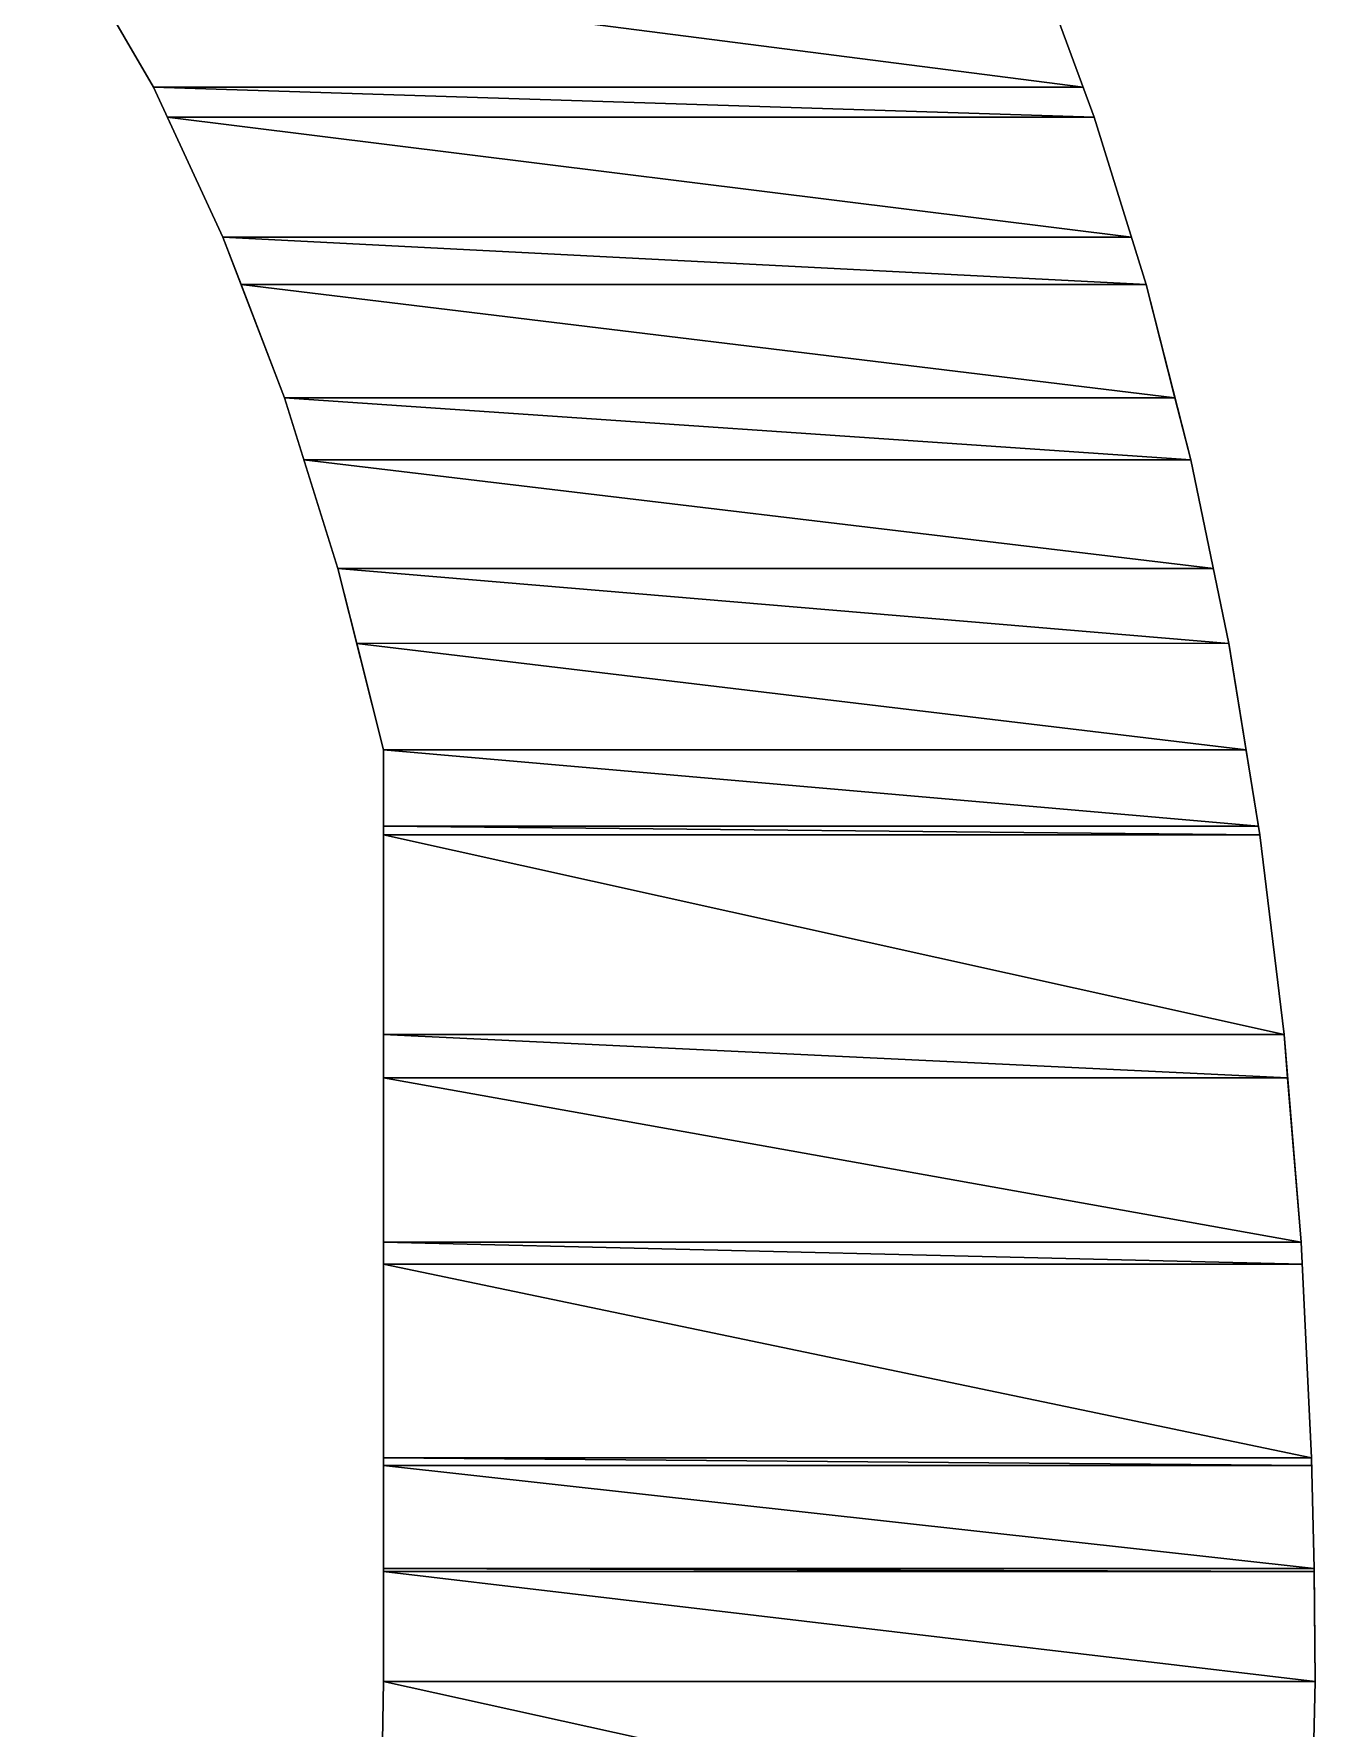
# Model space of a CAD drawing. Header units: metres. Extents: x -339 to -255, y -236 to -200.
# Drawn here: x -274.88 to -268, y -218.25 to -209.16 of the extents above; entities that cross this region are included whole.
import ezdxf

# ---------------------------------------------------------------- set-up
doc = ezdxf.new("R2010")
doc.units = ezdxf.units.M

msp = doc.modelspace()

# ---------------------------------------------------------------- linework, layer by layer
for points in [[(-274.23456, -209.44444, -366.41016), (-274.87576, -208.34027, -346.41016), (-274.87576, -208.34027, -366.41016), (-274.87567, -208.34016, -366.41006)], [(-274.23456, -209.44444, -346.41016), (-274.23456, -209.44444, -346.41016), (-274.87576, -208.34027, -346.41016), (-274.87567, -208.34016, -346.41006)], [(-274.87576, -208.34027, -366.41016), (-274.87576, -208.34027, -346.41016), (-274.23456, -209.44444, -366.41016), (-274.23447, -209.44434, -366.41006)], [(-274.87576, -208.34027, -346.41016), (-274.23456, -209.44444, -366.41016), (-274.23456, -209.44444, -346.41016), (-274.23447, -209.44434, -346.41006)], [(-274.63785, -208.75, -346.41016), (-269.2443, -209.44444, -346.41016), (-269.5, -208.75, -346.41016), (-269.4999, -208.7499, -346.41006)], [(-274.63785, -208.75, -366.41016), (-269.2443, -209.44444, -366.41016), (-269.5, -208.75, -366.41016), (-269.4999, -208.7499, -366.41006)], [(-269.2443, -209.44444, -346.41016), (-274.63785, -208.75, -346.41016), (-274.23456, -209.44444, -346.41016), (-274.23447, -209.44434, -346.41006)], [(-269.2443, -209.44444, -366.41016), (-274.63785, -208.75, -366.41016), (-274.23456, -209.44444, -366.41016), (-274.23447, -209.44434, -366.41006)], [(-269.18518, -209.60493, -366.41016), (-269.18518, -209.60493, -346.41016), (-269.5, -208.75, -366.41016), (-269.4999, -208.7499, -366.41006)], [(-269.18518, -209.60493, -346.41016), (-269.5, -208.75, -366.41016), (-269.5, -208.75, -346.41016), (-269.4999, -208.7499, -346.41006)], [(-269.5, -208.75, -366.41016), (-269.18518, -209.60493, -346.41016), (-269.18518, -209.60493, -366.41016), (-269.1851, -209.60483, -366.41006)], [(-269.5, -208.75, -346.41016), (-269.5, -208.75, -346.41016), (-269.18518, -209.60493, -346.41016), (-269.1851, -209.60483, -346.41006)], [(-274.23456, -209.44444, -346.41016), (-269.18518, -209.60493, -346.41016), (-269.2443, -209.44444, -346.41016), (-269.2442, -209.44434, -346.41006)], [(-274.23456, -209.44444, -366.41016), (-269.18518, -209.60493, -366.41016), (-269.2443, -209.44444, -366.41016), (-269.2442, -209.44434, -366.41006)], [(-274.23456, -209.44444, -346.41016), (-274.23456, -209.44444, -346.41016), (-274.23456, -209.44444, -366.41016), (-274.23447, -209.44434, -366.41006)], [(-274.23456, -209.44444, -366.41016), (-273.8611, -210.25, -366.41016), (-274.23456, -209.44444, -346.41016), (-274.23447, -209.44434, -346.41006)], [(-273.8611, -210.25, -366.41016), (-274.23456, -209.44444, -366.41016), (-274.23456, -209.44444, -346.41016), (-274.23447, -209.44434, -346.41006)], [(-269.18518, -209.60493, -346.41016), (-274.23456, -209.44444, -346.41016), (-274.16016, -209.60493, -346.41016), (-274.16006, -209.60483, -346.41006)], [(-269.18518, -209.60493, -366.41016), (-274.23456, -209.44444, -366.41016), (-274.16016, -209.60493, -366.41016), (-274.16006, -209.60483, -366.41006)], [(-274.23456, -209.44444, -346.41016), (-273.8611, -210.25, -346.41016), (-273.8611, -210.25, -366.41016), (-273.86102, -210.2499, -366.41006)], [(-273.8611, -210.25, -346.41016), (-274.23456, -209.44444, -346.41016), (-273.8611, -210.25, -346.41016), (-273.86102, -210.2499, -346.41006)], [(-274.16016, -209.60493, -346.41016), (-268.9857, -210.25, -346.41016), (-269.18518, -209.60493, -346.41016), (-269.1851, -209.60483, -346.41006)], [(-274.16016, -209.60493, -366.41016), (-268.9857, -210.25, -366.41016), (-269.18518, -209.60493, -366.41016), (-269.1851, -209.60483, -366.41006)], [(-268.9857, -210.25, -346.41016), (-274.16016, -209.60493, -346.41016), (-273.8611, -210.25, -346.41016), (-273.86102, -210.2499, -346.41006)], [(-268.9857, -210.25, -366.41016), (-274.16016, -209.60493, -366.41016), (-273.8611, -210.25, -366.41016), (-273.86102, -210.2499, -366.41006)], [(-268.9074, -210.50308, -346.41016), (-269.18518, -209.60493, -346.41016), (-269.18518, -209.60493, -366.41016), (-269.1851, -209.60483, -366.41006)], [(-269.18518, -209.60493, -346.41016), (-268.9074, -210.50308, -346.41016), (-269.18518, -209.60493, -346.41016), (-269.1851, -209.60483, -346.41006)], [(-269.18518, -209.60493, -346.41016), (-269.18518, -209.60493, -366.41016), (-269.18518, -209.60493, -346.41016), (-269.1851, -209.60483, -346.41006)], [(-268.9074, -210.50308, -366.41016), (-269.18518, -209.60493, -366.41016), (-268.9074, -210.50308, -346.41016), (-268.90732, -210.50298, -346.41006)], [(-269.18518, -209.60493, -366.41016), (-268.9074, -210.50308, -366.41016), (-268.9074, -210.50308, -346.41016), (-268.90732, -210.50298, -346.41006)], [(-273.8611, -210.25, -346.41016), (-268.9074, -210.50308, -346.41016), (-268.9857, -210.25, -346.41016), (-268.9856, -210.2499, -346.41006)], [(-273.8611, -210.25, -366.41016), (-268.9074, -210.50308, -366.41016), (-268.9857, -210.25, -366.41016), (-268.9856, -210.2499, -366.41006)], [(-273.8611, -210.25, -346.41016), (-273.8611, -210.25, -366.41016), (-273.8611, -210.25, -346.41016), (-273.86102, -210.2499, -346.41006)], [(-273.53088, -211.11111, -366.41016), (-273.8611, -210.25, -346.41016), (-273.8611, -210.25, -366.41016), (-273.86102, -210.2499, -366.41006)], [(-273.53088, -211.11111, -346.41016), (-273.53088, -211.11111, -346.41016), (-273.8611, -210.25, -346.41016), (-273.86102, -210.2499, -346.41006)], [(-268.9074, -210.50308, -346.41016), (-273.8611, -210.25, -346.41016), (-273.76404, -210.50308, -346.41016), (-273.76395, -210.50298, -346.41006)], [(-268.9074, -210.50308, -366.41016), (-273.8611, -210.25, -366.41016), (-273.76404, -210.50308, -366.41016), (-273.76395, -210.50298, -366.41006)], [(-273.8611, -210.25, -366.41016), (-273.8611, -210.25, -346.41016), (-273.53088, -211.11111, -366.41016), (-273.5308, -211.11101, -366.41006)], [(-273.8611, -210.25, -346.41016), (-273.53088, -211.11111, -366.41016), (-273.53088, -211.11111, -346.41016), (-273.5308, -211.11101, -346.41006)], [(-273.76404, -210.50308, -346.41016), (-268.75192, -211.11111, -346.41016), (-268.9074, -210.50308, -346.41016), (-268.90732, -210.50298, -346.41006)], [(-273.76404, -210.50308, -366.41016), (-268.75192, -211.11111, -366.41016), (-268.9074, -210.50308, -366.41016), (-268.90732, -210.50298, -366.41006)], [(-268.75192, -211.11111, -346.41016), (-273.76404, -210.50308, -346.41016), (-273.53088, -211.11111, -346.41016), (-273.5308, -211.11101, -346.41006)], [(-268.75192, -211.11111, -366.41016), (-273.76404, -210.50308, -366.41016), (-273.53088, -211.11111, -366.41016), (-273.5308, -211.11101, -366.41006)], [(-268.66666, -211.44444, -366.41016), (-268.66666, -211.44444, -346.41016), (-268.9074, -210.50308, -366.41016), (-268.90732, -210.50298, -366.41006)], [(-268.66666, -211.44444, -346.41016), (-268.9074, -210.50308, -366.41016), (-268.9074, -210.50308, -346.41016), (-268.90732, -210.50298, -346.41006)], [(-268.9074, -210.50308, -346.41016), (-268.9074, -210.50308, -346.41016), (-268.9074, -210.50308, -366.41016), (-268.90732, -210.50298, -366.41006)], [(-268.9074, -210.50308, -366.41016), (-268.66666, -211.44444, -346.41016), (-268.66666, -211.44444, -366.41016), (-268.66656, -211.44434, -366.41006)], [(-268.9074, -210.50308, -346.41016), (-268.9074, -210.50308, -346.41016), (-268.66666, -211.44444, -346.41016), (-268.66656, -211.44434, -346.41006)], [(-273.53088, -211.11111, -346.41016), (-268.66666, -211.44444, -346.41016), (-268.75192, -211.11111, -346.41016), (-268.75183, -211.11101, -346.41006)], [(-273.53088, -211.11111, -366.41016), (-268.66666, -211.44444, -366.41016), (-268.75192, -211.11111, -366.41016), (-268.75183, -211.11101, -366.41006)], [(-273.53088, -211.11111, -346.41016), (-273.53088, -211.11111, -346.41016), (-273.53088, -211.11111, -366.41016), (-273.5308, -211.11101, -366.41006)], [(-273.53088, -211.11111, -366.41016), (-273.24384, -212.02779, -366.41016), (-273.53088, -211.11111, -346.41016), (-273.5308, -211.11101, -346.41006)], [(-273.24384, -212.02779, -366.41016), (-273.53088, -211.11111, -366.41016), (-273.53088, -211.11111, -346.41016), (-273.5308, -211.11101, -346.41006)], [(-268.66666, -211.44444, -346.41016), (-273.53088, -211.11111, -346.41016), (-273.42648, -211.44444, -346.41016), (-273.4264, -211.44434, -346.41006)], [(-268.66666, -211.44444, -366.41016), (-273.53088, -211.11111, -366.41016), (-273.42648, -211.44444, -366.41016), (-273.4264, -211.44434, -366.41006)], [(-273.53088, -211.11111, -346.41016), (-273.24384, -212.02779, -346.41016), (-273.24384, -212.02779, -366.41016), (-273.24374, -212.02768, -366.41006)], [(-273.24384, -212.02779, -346.41016), (-273.53088, -211.11111, -346.41016), (-273.24384, -212.02779, -346.41016), (-273.24374, -212.02768, -346.41006)], [(-273.42648, -211.44444, -346.41016), (-268.54596, -212.02779, -346.41016), (-268.66666, -211.44444, -346.41016), (-268.66656, -211.44434, -346.41006)], [(-273.42648, -211.44444, -366.41016), (-268.54596, -212.02779, -366.41016), (-268.66666, -211.44444, -366.41016), (-268.66656, -211.44434, -366.41006)], [(-268.54596, -212.02779, -346.41016), (-273.42648, -211.44444, -346.41016), (-273.24384, -212.02779, -346.41016), (-273.24374, -212.02768, -346.41006)], [(-268.54596, -212.02779, -366.41016), (-273.42648, -211.44444, -366.41016), (-273.24384, -212.02779, -366.41016), (-273.24374, -212.02768, -366.41006)], [(-268.46295, -212.42902, -346.41016), (-268.66666, -211.44444, -346.41016), (-268.66666, -211.44444, -366.41016), (-268.66656, -211.44434, -366.41006)], [(-268.66666, -211.44444, -346.41016), (-268.46295, -212.42902, -346.41016), (-268.66666, -211.44444, -346.41016), (-268.66656, -211.44434, -346.41006)], [(-268.66666, -211.44444, -346.41016), (-268.66666, -211.44444, -366.41016), (-268.66666, -211.44444, -346.41016), (-268.66656, -211.44434, -346.41006)], [(-268.46295, -212.42902, -366.41016), (-268.66666, -211.44444, -366.41016), (-268.46295, -212.42902, -346.41016), (-268.46286, -212.42891, -346.41006)], [(-268.66666, -211.44444, -366.41016), (-268.46295, -212.42902, -366.41016), (-268.46295, -212.42902, -346.41016), (-268.46286, -212.42891, -346.41006)], [(-273.24384, -212.02779, -346.41016), (-268.46295, -212.42902, -346.41016), (-268.54596, -212.02779, -346.41016), (-268.54587, -212.02768, -346.41006)], [(-273.24384, -212.02779, -366.41016), (-268.46295, -212.42902, -366.41016), (-268.54596, -212.02779, -366.41016), (-268.54587, -212.02768, -366.41006)], [(-273.24384, -212.02779, -346.41016), (-273.24384, -212.02779, -366.41016), (-273.24384, -212.02779, -346.41016), (-273.24374, -212.02768, -346.41006)], [(-273, -213, -366.41016), (-273.24384, -212.02779, -346.41016), (-273.24384, -212.02779, -366.41016), (-273.24374, -212.02768, -366.41006)], [(-273, -213, -346.41016), (-273, -213, -346.41016), (-273.24384, -212.02779, -346.41016), (-273.24374, -212.02768, -346.41006)], [(-268.46295, -212.42902, -346.41016), (-273.24384, -212.02779, -346.41016), (-273.1432, -212.42902, -346.41016), (-273.1431, -212.42891, -346.41006)], [(-268.46295, -212.42902, -366.41016), (-273.24384, -212.02779, -366.41016), (-273.1432, -212.42902, -366.41016), (-273.1431, -212.42891, -366.41006)], [(-273.24384, -212.02779, -366.41016), (-273.24384, -212.02779, -346.41016), (-273, -213, -366.41016), (-272.9999, -212.9999, -366.41006)], [(-273.24384, -212.02779, -346.41016), (-273, -213, -366.41016), (-273, -213, -346.41016), (-272.9999, -212.9999, -346.41006)], [(-273.1432, -212.42902, -346.41016), (-268.37036, -213, -346.41016), (-268.46295, -212.42902, -346.41016), (-268.46286, -212.42891, -346.41006)], [(-273.1432, -212.42902, -366.41016), (-268.37036, -213, -366.41016), (-268.46295, -212.42902, -366.41016), (-268.46286, -212.42891, -366.41006)], [(-268.37036, -213, -346.41016), (-273.1432, -212.42902, -346.41016), (-273, -213, -346.41016), (-272.9999, -212.9999, -346.41006)], [(-268.37036, -213, -366.41016), (-273.1432, -212.42902, -366.41016), (-273, -213, -366.41016), (-272.9999, -212.9999, -366.41006)], [(-268.2963, -213.45679, -366.41016), (-268.2963, -213.45679, -346.41016), (-268.46295, -212.42902, -366.41016), (-268.46286, -212.42891, -366.41006)], [(-268.2963, -213.45679, -346.41016), (-268.46295, -212.42902, -366.41016), (-268.46295, -212.42902, -346.41016), (-268.46286, -212.42891, -346.41006)], [(-268.46295, -212.42902, -346.41016), (-268.46295, -212.42902, -346.41016), (-268.46295, -212.42902, -366.41016), (-268.46286, -212.42891, -366.41006)], [(-268.46295, -212.42902, -366.41016), (-268.2963, -213.45679, -346.41016), (-268.2963, -213.45679, -366.41016), (-268.2962, -213.45668, -366.41006)], [(-268.46295, -212.42902, -346.41016), (-268.46295, -212.42902, -346.41016), (-268.2963, -213.45679, -346.41016), (-268.2962, -213.45668, -346.41006)], [(-273, -213, -346.41016), (-268.3039, -213.41, -346.41016), (-268.37036, -213, -346.41016), (-268.37027, -212.9999, -346.41006)], [(-273, -213, -366.41016), (-268.3039, -213.41, -366.41016), (-268.37036, -213, -366.41016), (-268.37027, -212.9999, -366.41006)], [(-273, -213, -346.41016), (-273, -213, -346.41016), (-273, -213, -366.41016), (-272.9999, -212.9999, -366.41006)], [(-273, -213, -366.41016), (-273, -213.41, -366.41016), (-273, -213, -346.41016), (-272.9999, -212.9999, -346.41006)], [(-273, -213.41, -366.41016), (-273, -213, -366.41016), (-273, -213, -346.41016), (-272.9999, -212.9999, -346.41006)], [(-268.3039, -213.41, -346.41016), (-273, -213, -346.41016), (-273, -213.41, -346.41016), (-272.9999, -213.4099, -346.41006)], [(-268.3039, -213.41, -366.41016), (-273, -213, -366.41016), (-273, -213.41, -366.41016), (-272.9999, -213.4099, -366.41006)], [(-273, -213, -346.41016), (-273, -213.41, -346.41016), (-273, -213.41, -366.41016), (-272.9999, -213.4099, -366.41006)], [(-273, -213.41, -346.41016), (-273, -213, -346.41016), (-273, -213.41, -346.41016), (-272.9999, -213.4099, -346.41006)], [(-273, -213.41, -346.41016), (-268.2963, -213.45679, -346.41016), (-268.3039, -213.41, -346.41016), (-268.3038, -213.4099, -346.41006)], [(-273, -213.41, -366.41016), (-268.2963, -213.45679, -366.41016), (-268.3039, -213.41, -366.41016), (-268.3038, -213.4099, -366.41006)], [(-273, -213.41, -346.41016), (-273, -213.41, -366.41016), (-273, -213.41, -346.41016), (-272.9999, -213.4099, -346.41006)], [(-273, -214.76, -366.41016), (-273, -213.41, -346.41016), (-273, -213.41, -366.41016), (-272.9999, -213.4099, -366.41006)], [(-273, -214.76, -346.41016), (-273, -214.76, -346.41016), (-273, -213.41, -346.41016), (-272.9999, -213.4099, -346.41006)], [(-268.2963, -213.45679, -346.41016), (-273, -213.41, -346.41016), (-273, -213.45679, -346.41016), (-272.9999, -213.45668, -346.41006)], [(-268.2963, -213.45679, -366.41016), (-273, -213.41, -366.41016), (-273, -213.45679, -366.41016), (-272.9999, -213.45668, -366.41006)], [(-273, -213.41, -366.41016), (-273, -213.41, -346.41016), (-273, -214.76, -366.41016), (-272.9999, -214.75989, -366.41006)], [(-273, -213.41, -346.41016), (-273, -214.76, -366.41016), (-273, -214.76, -346.41016), (-272.9999, -214.75989, -346.41006)], [(-273, -213.45679, -346.41016), (-268.16666, -214.52777, -346.41016), (-268.2963, -213.45679, -346.41016), (-268.2962, -213.45668, -346.41006)], [(-273, -213.45679, -366.41016), (-268.16666, -214.52777, -366.41016), (-268.2963, -213.45679, -366.41016), (-268.2962, -213.45668, -366.41006)], [(-268.16666, -214.52777, -346.41016), (-273, -213.45679, -346.41016), (-273, -214.52777, -346.41016), (-272.9999, -214.52766, -346.41006)], [(-268.16666, -214.52777, -366.41016), (-273, -213.45679, -366.41016), (-273, -214.52777, -366.41016), (-272.9999, -214.52766, -366.41006)], [(-268.16666, -214.52777, -346.41016), (-268.2963, -213.45679, -346.41016), (-268.2963, -213.45679, -366.41016), (-268.2962, -213.45668, -366.41006)], [(-268.2963, -213.45679, -346.41016), (-268.16666, -214.52777, -346.41016), (-268.2963, -213.45679, -346.41016), (-268.2962, -213.45668, -346.41006)], [(-268.2963, -213.45679, -346.41016), (-268.2963, -213.45679, -366.41016), (-268.2963, -213.45679, -346.41016), (-268.2962, -213.45668, -346.41006)], [(-268.16666, -214.52777, -366.41016), (-268.2963, -213.45679, -366.41016), (-268.16666, -214.52777, -346.41016), (-268.16656, -214.52766, -346.41006)], [(-268.2963, -213.45679, -366.41016), (-268.16666, -214.52777, -366.41016), (-268.16666, -214.52777, -346.41016), (-268.16656, -214.52766, -346.41006)], [(-273, -214.52777, -346.41016), (-268.14737, -214.76, -346.41016), (-268.16666, -214.52777, -346.41016), (-268.16656, -214.52766, -346.41006)], [(-273, -214.52777, -366.41016), (-268.14737, -214.76, -366.41016), (-268.16666, -214.52777, -366.41016), (-268.16656, -214.52766, -366.41006)], [(-268.14737, -214.76, -346.41016), (-273, -214.52777, -346.41016), (-273, -214.76, -346.41016), (-272.9999, -214.75989, -346.41006)], [(-268.14737, -214.76, -366.41016), (-273, -214.52777, -366.41016), (-273, -214.76, -366.41016), (-272.9999, -214.75989, -366.41006)], [(-268.07407, -215.64198, -366.41016), (-268.07407, -215.64198, -346.41016), (-268.16666, -214.52777, -366.41016), (-268.16656, -214.52766, -366.41006)], [(-268.07407, -215.64198, -346.41016), (-268.16666, -214.52777, -366.41016), (-268.16666, -214.52777, -346.41016), (-268.16656, -214.52766, -346.41006)], [(-268.16666, -214.52777, -346.41016), (-268.16666, -214.52777, -346.41016), (-268.16666, -214.52777, -366.41016), (-268.16656, -214.52766, -366.41006)], [(-268.16666, -214.52777, -366.41016), (-268.07407, -215.64198, -346.41016), (-268.07407, -215.64198, -366.41016), (-268.07397, -215.64188, -366.41006)], [(-268.16666, -214.52777, -346.41016), (-268.16666, -214.52777, -346.41016), (-268.07407, -215.64198, -346.41016), (-268.07397, -215.64188, -346.41006)], [(-273, -214.76, -346.41016), (-268.07407, -215.64198, -346.41016), (-268.14737, -214.76, -346.41016), (-268.14728, -214.75989, -346.41006)], [(-273, -214.76, -366.41016), (-268.07407, -215.64198, -366.41016), (-268.14737, -214.76, -366.41016), (-268.14728, -214.75989, -366.41006)], [(-273, -214.76, -346.41016), (-273, -214.76, -346.41016), (-273, -214.76, -366.41016), (-272.9999, -214.75989, -366.41006)], [(-273, -214.76, -366.41016), (-273, -215.76, -366.41016), (-273, -214.76, -346.41016), (-272.9999, -214.75989, -346.41006)], [(-273, -215.76, -366.41016), (-273, -214.76, -366.41016), (-273, -214.76, -346.41016), (-272.9999, -214.75989, -346.41006)], [(-268.07407, -215.64198, -346.41016), (-273, -214.76, -346.41016), (-273, -215.64198, -346.41016), (-272.9999, -215.64188, -346.41006)], [(-268.07407, -215.64198, -366.41016), (-273, -214.76, -366.41016), (-273, -215.64198, -366.41016), (-272.9999, -215.64188, -366.41006)], [(-273, -214.76, -346.41016), (-273, -215.76, -346.41016), (-273, -215.76, -366.41016), (-272.9999, -215.75989, -366.41006)], [(-273, -215.76, -346.41016), (-273, -214.76, -346.41016), (-273, -215.76, -346.41016), (-272.9999, -215.75989, -346.41006)], [(-273, -215.64198, -346.41016), (-268.06842, -215.76, -346.41016), (-268.07407, -215.64198, -346.41016), (-268.07397, -215.64188, -346.41006)], [(-273, -215.64198, -366.41016), (-268.06842, -215.76, -366.41016), (-268.07407, -215.64198, -366.41016), (-268.07397, -215.64188, -366.41006)], [(-268.06842, -215.76, -346.41016), (-273, -215.64198, -346.41016), (-273, -215.76, -346.41016), (-272.9999, -215.75989, -346.41006)], [(-268.06842, -215.76, -366.41016), (-273, -215.64198, -366.41016), (-273, -215.76, -366.41016), (-272.9999, -215.75989, -366.41006)], [(-268.01852, -216.79938, -346.41016), (-268.07407, -215.64198, -346.41016), (-268.07407, -215.64198, -366.41016), (-268.07397, -215.64188, -366.41006)], [(-268.07407, -215.64198, -346.41016), (-268.01852, -216.79938, -346.41016), (-268.07407, -215.64198, -346.41016), (-268.07397, -215.64188, -346.41006)], [(-268.07407, -215.64198, -346.41016), (-268.07407, -215.64198, -366.41016), (-268.07407, -215.64198, -346.41016), (-268.07397, -215.64188, -346.41006)], [(-268.01852, -216.79938, -366.41016), (-268.07407, -215.64198, -366.41016), (-268.01852, -216.79938, -346.41016), (-268.01843, -216.79927, -346.41006)], [(-268.07407, -215.64198, -366.41016), (-268.01852, -216.79938, -366.41016), (-268.01852, -216.79938, -346.41016), (-268.01843, -216.79927, -346.41006)], [(-273, -215.76, -346.41016), (-268.01852, -216.79938, -346.41016), (-268.06842, -215.76, -346.41016), (-268.06833, -215.75989, -346.41006)], [(-273, -215.76, -366.41016), (-268.01852, -216.79938, -366.41016), (-268.06842, -215.76, -366.41016), (-268.06833, -215.75989, -366.41006)], [(-273, -215.76, -346.41016), (-273, -215.76, -366.41016), (-273, -215.76, -346.41016), (-272.9999, -215.75989, -346.41006)], [(-273, -216.84, -366.41016), (-273, -215.76, -346.41016), (-273, -215.76, -366.41016), (-272.9999, -215.75989, -366.41006)], [(-273, -216.84, -346.41016), (-273, -216.84, -346.41016), (-273, -215.76, -346.41016), (-272.9999, -215.75989, -346.41006)], [(-268.01852, -216.79938, -346.41016), (-273, -215.76, -346.41016), (-273, -216.79938, -346.41016), (-272.9999, -216.79927, -346.41006)], [(-268.01852, -216.79938, -366.41016), (-273, -215.76, -366.41016), (-273, -216.79938, -366.41016), (-272.9999, -216.79927, -366.41006)], [(-273, -215.76, -366.41016), (-273, -215.76, -346.41016), (-273, -216.84, -366.41016), (-272.9999, -216.83989, -366.41006)], [(-273, -215.76, -346.41016), (-273, -216.84, -366.41016), (-273, -216.84, -346.41016), (-272.9999, -216.83989, -346.41006)], [(-273, -216.79938, -346.41016), (-268.01758, -216.84, -346.41016), (-268.01852, -216.79938, -346.41016), (-268.01843, -216.79927, -346.41006)], [(-273, -216.79938, -366.41016), (-268.01758, -216.84, -366.41016), (-268.01852, -216.79938, -366.41016), (-268.01843, -216.79927, -366.41006)], [(-268.01758, -216.84, -346.41016), (-273, -216.79938, -346.41016), (-273, -216.84, -346.41016), (-272.9999, -216.83989, -346.41006)], [(-268.01758, -216.84, -366.41016), (-273, -216.79938, -366.41016), (-273, -216.84, -366.41016), (-272.9999, -216.83989, -366.41006)], [(-268.00464, -217.39429, -366.41016), (-268.00464, -217.39429, -346.41016), (-268.01852, -216.79938, -366.41016), (-268.01843, -216.79927, -366.41006)], [(-268.00464, -217.39429, -346.41016), (-268.01852, -216.79938, -366.41016), (-268.01852, -216.79938, -346.41016), (-268.01843, -216.79927, -346.41006)], [(-268.01852, -216.79938, -346.41016), (-268.01852, -216.79938, -346.41016), (-268.01852, -216.79938, -366.41016), (-268.01843, -216.79927, -366.41006)], [(-268.01852, -216.79938, -366.41016), (-268.00464, -217.39429, -346.41016), (-268.00464, -217.39429, -366.41016), (-268.00455, -217.39418, -366.41006)], [(-268.01852, -216.79938, -346.41016), (-268.01852, -216.79938, -346.41016), (-268.00464, -217.39429, -346.41016), (-268.00455, -217.39418, -346.41006)], [(-273, -216.84, -346.41016), (-268.00464, -217.39429, -346.41016), (-268.01758, -216.84, -346.41016), (-268.0175, -216.83989, -346.41006)], [(-273, -216.84, -366.41016), (-268.00464, -217.39429, -366.41016), (-268.01758, -216.84, -366.41016), (-268.0175, -216.83989, -366.41006)], [(-273, -216.84, -346.41016), (-273, -216.84, -346.41016), (-273, -216.84, -366.41016), (-272.9999, -216.83989, -366.41006)], [(-273, -216.84, -366.41016), (-273, -217.41, -366.41016), (-273, -216.84, -346.41016), (-272.9999, -216.83989, -346.41006)], [(-273, -217.41, -366.41016), (-273, -216.84, -366.41016), (-273, -216.84, -346.41016), (-272.9999, -216.83989, -346.41006)], [(-268.00464, -217.39429, -346.41016), (-273, -216.84, -346.41016), (-273, -217.39429, -346.41016), (-272.9999, -217.39418, -346.41006)], [(-268.00464, -217.39429, -366.41016), (-273, -216.84, -366.41016), (-273, -217.39429, -366.41016), (-272.9999, -217.39418, -366.41006)], [(-273, -216.84, -346.41016), (-273, -217.41, -346.41016), (-273, -217.41, -366.41016), (-272.9999, -217.4099, -366.41006)], [(-273, -217.41, -346.41016), (-273, -216.84, -346.41016), (-273, -217.41, -346.41016), (-272.9999, -217.4099, -346.41006)], [(-273, -217.39429, -346.41016), (-268.00452, -217.41, -346.41016), (-268.00464, -217.39429, -346.41016), (-268.00455, -217.39418, -346.41006)], [(-273, -217.39429, -366.41016), (-268.00452, -217.41, -366.41016), (-268.00464, -217.39429, -366.41016), (-268.00455, -217.39418, -366.41006)], [(-268.00452, -217.41, -346.41016), (-273, -217.39429, -346.41016), (-273, -217.41, -346.41016), (-272.9999, -217.4099, -346.41006)], [(-268.00452, -217.41, -366.41016), (-273, -217.39429, -366.41016), (-273, -217.41, -366.41016), (-272.9999, -217.4099, -366.41006)], [(-273, -217.41, -346.41016), (-268, -218, -346.41016), (-268.00452, -217.41, -346.41016), (-268.00443, -217.4099, -346.41006)], [(-273, -217.41, -366.41016), (-268, -218, -366.41016), (-268.00452, -217.41, -366.41016), (-268.00443, -217.4099, -366.41006)], [(-273, -217.41, -346.41016), (-273, -217.41, -366.41016), (-273, -217.41, -346.41016), (-272.9999, -217.4099, -346.41006)], [(-273, -218, -366.41016), (-273, -217.41, -346.41016), (-273, -217.41, -366.41016), (-272.9999, -217.4099, -366.41006)], [(-273, -218, -346.41016), (-273, -218, -346.41016), (-273, -217.41, -346.41016), (-272.9999, -217.4099, -346.41006)], [(-268, -218, -346.41016), (-273, -217.41, -346.41016), (-273, -218, -346.41016), (-272.9999, -217.9999, -346.41006)], [(-268, -218, -366.41016), (-273, -217.41, -366.41016), (-273, -218, -366.41016), (-272.9999, -217.9999, -366.41006)], [(-273, -217.41, -366.41016), (-273, -217.41, -346.41016), (-273, -218, -366.41016), (-272.9999, -217.9999, -366.41006)], [(-273, -217.41, -346.41016), (-273, -218, -366.41016), (-273, -218, -346.41016), (-272.9999, -217.9999, -346.41006)], [(-268, -218, -346.41016), (-268.00464, -217.39429, -346.41016), (-268.00464, -217.39429, -366.41016), (-268.00455, -217.39418, -366.41006)], [(-268.00464, -217.39429, -346.41016), (-268, -218, -346.41016), (-268.00464, -217.39429, -346.41016), (-268.00455, -217.39418, -346.41006)], [(-268.00464, -217.39429, -346.41016), (-268.00464, -217.39429, -366.41016), (-268.00464, -217.39429, -346.41016), (-268.00455, -217.39418, -346.41006)], [(-268, -218, -366.41016), (-268.00464, -217.39429, -366.41016), (-268, -218, -346.41016), (-267.9999, -217.9999, -346.41006)], [(-268.00464, -217.39429, -366.41016), (-268, -218, -366.41016), (-268, -218, -346.41016), (-267.9999, -217.9999, -346.41006)], [(-273, -218, -366.41016), (-273.02, -219.175, -366.41016), (-273, -218, -346.41016), (-272.9999, -217.9999, -346.41006)], [(-273.02, -219.175, -366.41016), (-273, -218, -366.41016), (-273, -218, -346.41016), (-272.9999, -217.9999, -346.41006)], [(-273, -218, -346.41016), (-273.02, -219.175, -346.41016), (-273.02, -219.175, -366.41016), (-273.0199, -219.1749, -366.41006)], [(-273.02, -219.175, -346.41016), (-273, -218, -346.41016), (-273.02, -219.175, -346.41016), (-273.0199, -219.1749, -346.41006)], [(-268.0247, -219.09877, -346.41016), (-273, -218, -346.41016), (-273.0187, -219.09877, -346.41016), (-273.01862, -219.09866, -346.41006)], [(-268.0247, -219.09877, -366.41016), (-273, -218, -366.41016), (-273.0187, -219.09877, -366.41016), (-273.01862, -219.09866, -366.41006)], [(-273, -218, -346.41016), (-268.0247, -219.09877, -346.41016), (-268, -218, -346.41016), (-267.9999, -217.9999, -346.41006)], [(-273, -218, -366.41016), (-268.0247, -219.09877, -366.41016), (-268, -218, -366.41016), (-267.9999, -217.9999, -366.41006)], [(-273, -218, -346.41016), (-273, -218, -346.41016), (-273, -218, -366.41016), (-272.9999, -217.9999, -366.41006)], [(-268.0247, -219.09877, -366.41016), (-268.0247, -219.09877, -346.41016), (-268, -218, -366.41016), (-267.9999, -217.9999, -366.41006)], [(-268.0247, -219.09877, -346.41016), (-268, -218, -366.41016), (-268, -218, -346.41016), (-267.9999, -217.9999, -346.41006)], [(-268, -218, -366.41016), (-268.0247, -219.09877, -346.41016), (-268.0247, -219.09877, -366.41016), (-268.0246, -219.09866, -366.41006)], [(-268, -218, -346.41016), (-268, -218, -346.41016), (-268.0247, -219.09877, -346.41016), (-268.0246, -219.09866, -346.41006)], [(-268, -218, -346.41016), (-268, -218, -346.41016), (-268, -218, -366.41016), (-267.9999, -217.9999, -366.41006)]]:
    msp.add_3dface(points)

doc.saveas('drawing.dxf')
